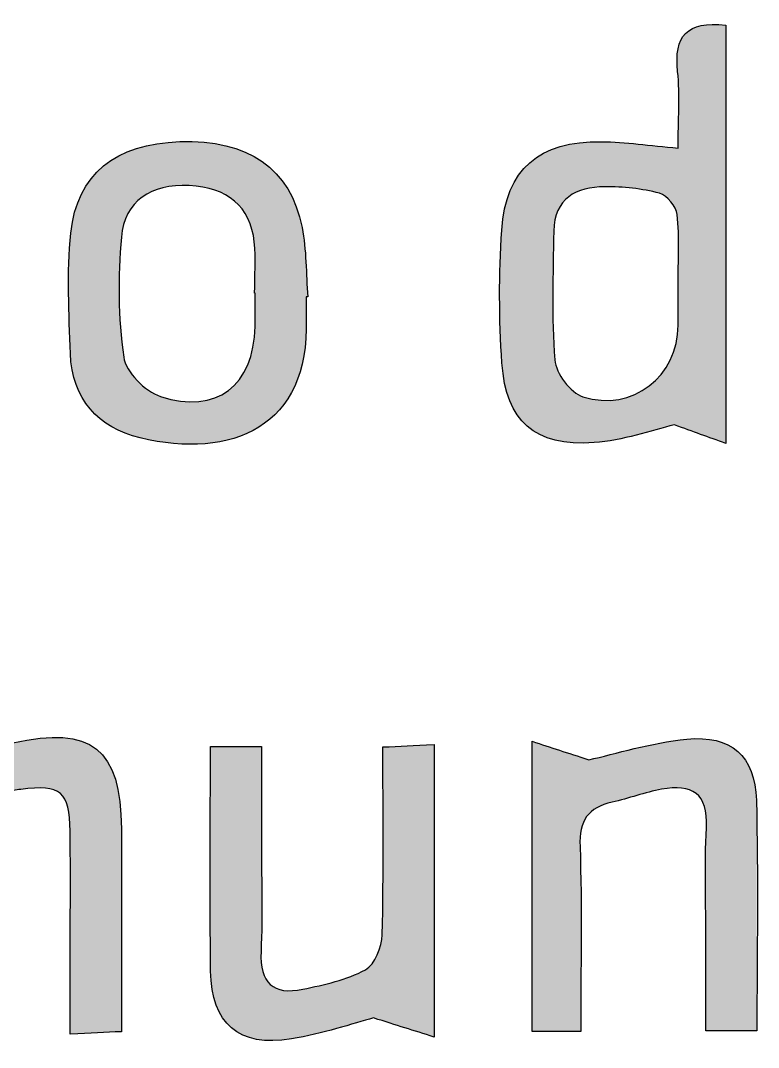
# Model space of a CAD drawing. Header units: millimetres. Extents: x 1841 to 1977, y -2528 to -2309.
# Drawn here: x 1892.82 to 1898.26, y -2502.65 to -2495.07 of the extents above; entities that cross this region are included whole.
import ezdxf

# ---------------------------------------------------------------- set-up
doc = ezdxf.new("R2010")
doc.units = ezdxf.units.MM
doc.layers.add('LASER$cut', color=1, linetype='Continuous', lineweight=0, true_color=0xff0000)
doc.layers.add('LASER$engrave', color=7, linetype='Continuous')

# ---------------------------------------------------------------- blocks, each defined once
blk = doc.blocks.new('Block 01')
at = {"layer": 'LASER$engrave'}
h = blk.add_hatch(color=256, dxfattribs=at)
h.paths.add_polyline_path([(-11.8329, 30.3955), (-11.8999, 30.3788), (-11.9696, 30.3598), (-12.1155, 30.3197), (-12.1911, 30.301), (-12.2295, 30.2925), (-12.2681, 30.2848), (-12.307, 30.2779), (-12.3461, 30.2721), (-12.3853, 30.2675), (-12.405, 30.2657), (-12.4247, 30.2643), (-12.4653, 30.2623), (-12.5045, 30.2615), (-12.5424, 30.262), (-12.5608, 30.2627), (-12.5789, 30.2637), (-12.5967, 30.265), (-12.6142, 30.2667), (-12.6314, 30.2687), (-12.6482, 30.271), (-12.6647, 30.2736), (-12.6809, 30.2765), (-12.6967, 30.2798), (-12.7123, 30.2833), (-12.7275, 30.2872), (-12.7424, 30.2915), (-12.757, 30.296), (-12.7712, 30.3009), (-12.7852, 30.3061), (-12.7989, 30.3116), (-12.8122, 30.3175), (-12.8252, 30.3237), (-12.8379, 30.3302), (-12.8504, 30.337), (-12.8625, 30.3442), (-12.8743, 30.3517), (-12.8858, 30.3596), (-12.897, 30.3678), (-12.9078, 30.3763), (-12.9184, 30.3852), (-12.9287, 30.3944), (-12.9387, 30.4039), (-12.9484, 30.4138), (-12.9578, 30.424), (-12.9669, 30.4346), (-12.9757, 30.4455), (-12.9842, 30.4567), (-12.9925, 30.4683), (-13.0004, 30.4802), (-13.008, 30.4925), (-13.0154, 30.5051), (-13.0225, 30.5181), (-13.0293, 30.5314), (-13.0358, 30.5451), (-13.042, 30.5592), (-13.0479, 30.5735), (-13.0535, 30.5883), (-13.0589, 30.6033), (-13.064, 30.6188), (-13.0688, 30.6346), (-13.0733, 30.6507), (-13.0776, 30.6672), (-13.0816, 30.6841), (-13.0853, 30.7013), (-13.0887, 30.7189), (-13.0919, 30.7369), (-13.0974, 30.7738), (-13.1019, 30.8123), (-13.1053, 30.8522), (-13.1127, 30.9742), (-13.1181, 31.0966), (-13.1223, 31.3417), (-13.1184, 31.5869), (-13.1067, 31.8315), (-13.1033, 31.8729), (-13.1012, 31.893), (-13.0987, 31.9128), (-13.0959, 31.9323), (-13.0928, 31.9515), (-13.0894, 31.9702), (-13.0857, 31.9887), (-13.0816, 32.0068), (-13.0772, 32.0245), (-13.0725, 32.0419), (-13.0675, 32.059), (-13.0621, 32.0757), (-13.0564, 32.0921), (-13.0504, 32.1082), (-13.0441, 32.1239), (-13.0375, 32.1392), (-13.0306, 32.1543), (-13.0233, 32.1689), (-13.0157, 32.1833), (-13.0078, 32.1973), (-12.9996, 32.211), (-12.9911, 32.2243), (-12.9822, 32.2373), (-12.9731, 32.2499), (-12.9636, 32.2623), (-12.9538, 32.2742), (-12.9437, 32.2859), (-12.9333, 32.2972), (-12.9225, 32.3082), (-12.9115, 32.3188), (-12.9001, 32.3291), (-12.8884, 32.3391), (-12.8764, 32.3487), (-12.8641, 32.358), (-12.8514, 32.367), (-12.8385, 32.3756), (-12.8252, 32.3839), (-12.8117, 32.3919), (-12.7978, 32.3995), (-12.7836, 32.4069), (-12.7691, 32.4138), (-12.7542, 32.4205), (-12.7391, 32.4268), (-12.7237, 32.4328), (-12.7079, 32.4384), (-12.6918, 32.4438), (-12.6754, 32.4488), (-12.6588, 32.4534), (-12.6417, 32.4578), (-12.6244, 32.4618), (-12.6068, 32.4655), (-12.5889, 32.4689), (-12.5706, 32.4719), (-12.5521, 32.4746), (-12.5332, 32.477), (-12.514, 32.479), (-12.4946, 32.4808), (-12.4547, 32.4833), (-12.4135, 32.4845), (-12.3712, 32.4844), (-12.3047, 32.4823), (-12.2378, 32.4784), (-12.1012, 32.4667), (-11.8062, 32.4376), (-11.801, 32.7312), (-11.8004, 32.8004), (-11.8013, 32.8685), (-11.8025, 32.9022), (-11.8043, 32.9358), (-11.8067, 32.9691), (-11.8098, 33.0024), (-11.8121, 33.0262), (-11.8136, 33.0492), (-11.8143, 33.0713), (-11.8144, 33.0821), (-11.8143, 33.0926), (-11.814, 33.103), (-11.8136, 33.1131), (-11.8129, 33.123), (-11.812, 33.1328), (-11.811, 33.1423), (-11.8097, 33.1516), (-11.8082, 33.1607), (-11.8066, 33.1695), (-11.8047, 33.1782), (-11.8026, 33.1867), (-11.8003, 33.1949), (-11.7978, 33.2029), (-11.7951, 33.2108), (-11.7922, 33.2184), (-11.7907, 33.2221), (-11.7891, 33.2258), (-11.7874, 33.2294), (-11.7857, 33.233), (-11.7839, 33.2365), (-11.7821, 33.24), (-11.7803, 33.2434), (-11.7783, 33.2467), (-11.7764, 33.25), (-11.7743, 33.2533), (-11.7722, 33.2565), (-11.7701, 33.2596), (-11.7679, 33.2627), (-11.7656, 33.2657), (-11.7633, 33.2687), (-11.7609, 33.2716), (-11.7585, 33.2745), (-11.756, 33.2773), (-11.7535, 33.2801), (-11.7509, 33.2828), (-11.7482, 33.2855), (-11.7455, 33.2881), (-11.7427, 33.2907), (-11.7399, 33.2932), (-11.737, 33.2956), (-11.734, 33.298), (-11.731, 33.3003), (-11.728, 33.3026), (-11.7248, 33.3048), (-11.7216, 33.307), (-11.7184, 33.3091), (-11.7151, 33.3112), (-11.7117, 33.3132), (-11.7083, 33.3152), (-11.7048, 33.3171), (-11.7012, 33.319), (-11.6976, 33.3208), (-11.6939, 33.3225), (-11.6902, 33.3242), (-11.6864, 33.3258), (-11.6825, 33.3274), (-11.6786, 33.3289), (-11.6705, 33.3318), (-11.6623, 33.3345), (-11.6537, 33.337), (-11.6449, 33.3392), (-11.6358, 33.3412), (-11.6265, 33.343), (-11.6169, 33.3446), (-11.6071, 33.346), (-11.597, 33.3471), (-11.5866, 33.3481), (-11.576, 33.3488), (-11.5651, 33.3493), (-11.5539, 33.3495), (-11.5424, 33.3496), (-11.5307, 33.3494), (-11.5064, 33.3484), (-11.481, 33.3465), (-11.4545, 33.3437), (-11.4545, 30.2583)], flags=0)
h.paths.add_polyline_path([(-11.8064, 31.4309), (-11.803, 31.6896), (-11.803, 31.7542), (-11.8043, 31.8186), (-11.8073, 31.8829), (-11.8096, 31.9149), (-11.8125, 31.9469), (-11.8128, 31.9496), (-11.8132, 31.9524), (-11.8138, 31.9552), (-11.8143, 31.9581), (-11.815, 31.961), (-11.8158, 31.9639), (-11.8166, 31.9668), (-11.8175, 31.9697), (-11.8185, 31.9727), (-11.8196, 31.9757), (-11.8208, 31.9787), (-11.822, 31.9817), (-11.8233, 31.9847), (-11.8247, 31.9877), (-11.8276, 31.9938), (-11.8308, 31.9999), (-11.8342, 32.006), (-11.8379, 32.012), (-11.8418, 32.0181), (-11.8458, 32.024), (-11.8501, 32.0299), (-11.8545, 32.0357), (-11.8591, 32.0414), (-11.8639, 32.0469), (-11.8688, 32.0524), (-11.8738, 32.0576), (-11.8789, 32.0627), (-11.884, 32.0676), (-11.8893, 32.0722), (-11.8946, 32.0767), (-11.9, 32.0809), (-11.9027, 32.0829), (-11.9054, 32.0848), (-11.9081, 32.0867), (-11.9108, 32.0885), (-11.9135, 32.0902), (-11.9162, 32.0918), (-11.919, 32.0934), (-11.9217, 32.0949), (-11.9244, 32.0963), (-11.9271, 32.0976), (-11.9298, 32.0988), (-11.9324, 32.1), (-11.9351, 32.101), (-11.9377, 32.102), (-11.9404, 32.1029), (-11.943, 32.1036), (-11.9673, 32.11), (-11.9919, 32.1158), (-12.0166, 32.1212), (-12.0415, 32.1261), (-12.0665, 32.1305), (-12.0917, 32.1344), (-12.1422, 32.141), (-12.1931, 32.1459), (-12.2441, 32.1493), (-12.295, 32.1512), (-12.3457, 32.1518), (-12.3656, 32.1516), (-12.3851, 32.1508), (-12.4043, 32.1495), (-12.423, 32.1477), (-12.4414, 32.1453), (-12.4594, 32.1424), (-12.4682, 32.1407), (-12.477, 32.1388), (-12.4856, 32.1368), (-12.4941, 32.1347), (-12.5025, 32.1324), (-12.5107, 32.13), (-12.5189, 32.1274), (-12.5269, 32.1246), (-12.5348, 32.1217), (-12.5425, 32.1187), (-12.5502, 32.1154), (-12.5577, 32.112), (-12.5651, 32.1085), (-12.5723, 32.1048), (-12.5794, 32.1009), (-12.5863, 32.0968), (-12.5931, 32.0926), (-12.5998, 32.0882), (-12.6063, 32.0836), (-12.6127, 32.0788), (-12.6189, 32.0739), (-12.6249, 32.0688), (-12.6308, 32.0635), (-12.6366, 32.058), (-12.6421, 32.0524), (-12.6476, 32.0465), (-12.6528, 32.0405), (-12.6579, 32.0343), (-12.6628, 32.0279), (-12.6675, 32.0212), (-12.672, 32.0144), (-12.6764, 32.0074), (-12.6806, 32.0003), (-12.6846, 31.9929), (-12.6884, 31.9853), (-12.6921, 31.9775), (-12.6955, 31.9695), (-12.6988, 31.9613), (-12.7018, 31.9528), (-12.7047, 31.9442), (-12.7073, 31.9354), (-12.7098, 31.9263), (-12.712, 31.9171), (-12.7141, 31.9076), (-12.7159, 31.8979), (-12.7176, 31.888), (-12.719, 31.8779), (-12.7202, 31.8675), (-12.7211, 31.8569), (-12.7219, 31.8461), (-12.7224, 31.8351), (-12.7228, 31.8238), (-12.7308, 31.3483), (-12.7283, 31.111), (-12.7234, 30.9927), (-12.7154, 30.8746), (-12.7149, 30.87), (-12.7143, 30.8652), (-12.7136, 30.8605), (-12.7127, 30.8556), (-12.7117, 30.8507), (-12.7106, 30.8458), (-12.7093, 30.8408), (-12.7079, 30.8358), (-12.7064, 30.8307), (-12.7047, 30.8256), (-12.703, 30.8205), (-12.7011, 30.8153), (-12.697, 30.805), (-12.6925, 30.7945), (-12.6876, 30.7841), (-12.6823, 30.7736), (-12.6766, 30.7632), (-12.6705, 30.7528), (-12.6642, 30.7426), (-12.6575, 30.7324), (-12.6506, 30.7224), (-12.6433, 30.7125), (-12.6359, 30.7029), (-12.6282, 30.6935), (-12.6203, 30.6843), (-12.6122, 30.6755), (-12.604, 30.6669), (-12.5956, 30.6588), (-12.5871, 30.651), (-12.5786, 30.6436), (-12.5742, 30.6401), (-12.5699, 30.6366), (-12.5655, 30.6333), (-12.5612, 30.6302), (-12.5568, 30.6271), (-12.5524, 30.6242), (-12.548, 30.6214), (-12.5437, 30.6187), (-12.5393, 30.6162), (-12.5349, 30.6139), (-12.5305, 30.6116), (-12.5262, 30.6096), (-12.5218, 30.6076), (-12.5175, 30.6059), (-12.5132, 30.6043), (-12.5089, 30.6028), (-12.4917, 30.5977), (-12.4746, 30.5931), (-12.4575, 30.589), (-12.4405, 30.5855), (-12.4236, 30.5826), (-12.4067, 30.5801), (-12.39, 30.5782), (-12.3733, 30.5768), (-12.3567, 30.5759), (-12.3403, 30.5755), (-12.3239, 30.5757), (-12.3077, 30.5763), (-12.2916, 30.5774), (-12.2757, 30.5789), (-12.2599, 30.581), (-12.2442, 30.5835), (-12.2287, 30.5865), (-12.2134, 30.5899), (-12.1982, 30.5938), (-12.1832, 30.5981), (-12.1684, 30.6028), (-12.1538, 30.608), (-12.1394, 30.6136), (-12.1252, 30.6196), (-12.1112, 30.6261), (-12.0974, 30.6329), (-12.0839, 30.6402), (-12.0705, 30.6478), (-12.0575, 30.6558), (-12.0446, 30.6642), (-12.0321, 30.673), (-12.0198, 30.6821), (-12.0077, 30.6916), (-11.996, 30.7015), (-11.9845, 30.7117), (-11.9733, 30.7222), (-11.9624, 30.7331), (-11.9518, 30.7444), (-11.9415, 30.7559), (-11.9316, 30.7678), (-11.9219, 30.7799), (-11.9126, 30.7924), (-11.9037, 30.8052), (-11.895, 30.8183), (-11.8868, 30.8316), (-11.8788, 30.8453), (-11.8713, 30.8592), (-11.8641, 30.8734), (-11.8573, 30.8878), (-11.8509, 30.9025), (-11.8449, 30.9175), (-11.8393, 30.9327), (-11.8341, 30.9481), (-11.8293, 30.9638), (-11.8249, 30.9797), (-11.821, 30.9958), (-11.8175, 31.0121), (-11.8144, 31.0286), (-11.8118, 31.0454), (-11.8097, 31.0623), (-11.808, 31.0794), (-11.8068, 31.0967), (-11.806, 31.1142), (-11.8058, 31.1318)], flags=0)
h = blk.add_hatch(color=256, dxfattribs=at)
h.paths.add_polyline_path([(-14.5489, 31.3392), (-14.5495, 31.2577), (-14.5495, 31.217), (-14.5487, 31.1763), (-14.5479, 31.1395), (-14.5479, 31.1034), (-14.5488, 31.0682), (-14.5506, 31.0337), (-14.5531, 31.0001), (-14.5565, 30.9672), (-14.5608, 30.9351), (-14.5658, 30.9038), (-14.5716, 30.8733), (-14.5782, 30.8436), (-14.5856, 30.8146), (-14.5937, 30.7864), (-14.6025, 30.759), (-14.6121, 30.7323), (-14.6225, 30.7064), (-14.6335, 30.6813), (-14.6393, 30.669), (-14.6452, 30.6569), (-14.6514, 30.6449), (-14.6577, 30.6332), (-14.6641, 30.6217), (-14.6708, 30.6103), (-14.6776, 30.5991), (-14.6845, 30.5882), (-14.6917, 30.5774), (-14.699, 30.5667), (-14.7064, 30.5563), (-14.714, 30.5461), (-14.7218, 30.536), (-14.7297, 30.5261), (-14.7378, 30.5164), (-14.746, 30.5069), (-14.7544, 30.4976), (-14.7629, 30.4884), (-14.7716, 30.4794), (-14.7805, 30.4706), (-14.7894, 30.462), (-14.7986, 30.4536), (-14.8078, 30.4453), (-14.8172, 30.4373), (-14.8268, 30.4294), (-14.8365, 30.4217), (-14.8463, 30.4141), (-14.8563, 30.4067), (-14.8664, 30.3996), (-14.8766, 30.3926), (-14.8869, 30.3857), (-14.8974, 30.3791), (-14.9188, 30.3663), (-14.9407, 30.3542), (-14.963, 30.3428), (-14.9859, 30.3321), (-15.0092, 30.322), (-15.033, 30.3127), (-15.0572, 30.304), (-15.0819, 30.2961), (-15.1069, 30.2888), (-15.1324, 30.2821), (-15.1583, 30.2762), (-15.1846, 30.2708), (-15.2113, 30.2662), (-15.2383, 30.2622), (-15.2657, 30.2589), (-15.2934, 30.2562), (-15.3215, 30.2542), (-15.3499, 30.2528), (-15.3786, 30.252), (-15.4076, 30.2519), (-15.4368, 30.2525), (-15.4664, 30.2536), (-15.4962, 30.2554), (-15.5262, 30.2578), (-15.5566, 30.2609), (-15.5871, 30.2645), (-15.6178, 30.2688), (-15.6488, 30.2737), (-15.6799, 30.2791), (-15.7113, 30.2852), (-15.7744, 30.2992), (-15.8028, 30.3065), (-15.8304, 30.3146), (-15.8574, 30.3235), (-15.8707, 30.3283), (-15.8838, 30.3333), (-15.8967, 30.3384), (-15.9094, 30.3438), (-15.9219, 30.3494), (-15.9343, 30.3552), (-15.9465, 30.3612), (-15.9585, 30.3674), (-15.9704, 30.3738), (-15.982, 30.3803), (-15.9934, 30.3871), (-16.0047, 30.3941), (-16.0158, 30.4013), (-16.0267, 30.4087), (-16.0374, 30.4163), (-16.0478, 30.424), (-16.0581, 30.432), (-16.0682, 30.4402), (-16.0781, 30.4485), (-16.0878, 30.4571), (-16.0973, 30.4658), (-16.1066, 30.4748), (-16.1156, 30.4839), (-16.1245, 30.4932), (-16.1331, 30.5027), (-16.1416, 30.5125), (-16.1498, 30.5224), (-16.1578, 30.5324), (-16.1655, 30.5427), (-16.1731, 30.5532), (-16.1804, 30.5638), (-16.1876, 30.5747), (-16.1944, 30.5857), (-16.2011, 30.5969), (-16.2075, 30.6083), (-16.2137, 30.6199), (-16.2197, 30.6317), (-16.2254, 30.6437), (-16.2309, 30.6558), (-16.2361, 30.6681), (-16.2412, 30.6806), (-16.2459, 30.6933), (-16.2504, 30.7062), (-16.2547, 30.7192), (-16.2588, 30.7325), (-16.2625, 30.7459), (-16.2661, 30.7595), (-16.2694, 30.7733), (-16.2724, 30.7872), (-16.2752, 30.8013), (-16.2777, 30.8156), (-16.2799, 30.8301), (-16.2819, 30.8448), (-16.2836, 30.8596), (-16.2851, 30.8746), (-16.2863, 30.8898), (-16.2872, 30.9052), (-16.2879, 30.9207), (-16.3013, 31.3667), (-16.3016, 31.4782), (-16.2992, 31.5893), (-16.2937, 31.7002), (-16.2896, 31.7554), (-16.2844, 31.8105), (-16.2821, 31.8308), (-16.2795, 31.8508), (-16.2765, 31.8705), (-16.2732, 31.8899), (-16.2695, 31.909), (-16.2655, 31.9277), (-16.2611, 31.9461), (-16.2564, 31.9642), (-16.2513, 31.982), (-16.2459, 31.9995), (-16.2402, 32.0167), (-16.2341, 32.0335), (-16.2277, 32.0501), (-16.221, 32.0663), (-16.2139, 32.0822), (-16.2065, 32.0978), (-16.1988, 32.1131), (-16.1907, 32.1281), (-16.1823, 32.1427), (-16.1736, 32.1571), (-16.1645, 32.1711), (-16.1552, 32.1849), (-16.1454, 32.1983), (-16.1354, 32.2114), (-16.1251, 32.2242), (-16.1144, 32.2367), (-16.1034, 32.2489), (-16.0921, 32.2608), (-16.0804, 32.2723), (-16.0685, 32.2836), (-16.0562, 32.2945), (-16.0436, 32.3052), (-16.0307, 32.3155), (-16.0175, 32.3255), (-16.0039, 32.3353), (-15.9901, 32.3447), (-15.9759, 32.3538), (-15.9615, 32.3626), (-15.9467, 32.3711), (-15.9316, 32.3793), (-15.9162, 32.3872), (-15.9006, 32.3947), (-15.8846, 32.402), (-15.8683, 32.409), (-15.8517, 32.4157), (-15.8348, 32.422), (-15.8176, 32.4281), (-15.8001, 32.4338), (-15.7823, 32.4393), (-15.7642, 32.4444), (-15.7458, 32.4493), (-15.7271, 32.4538), (-15.7081, 32.4581), (-15.6889, 32.462), (-15.6494, 32.469), (-15.6089, 32.4748), (-15.5672, 32.4794), (-15.5243, 32.4828), (-15.4803, 32.4849), (-15.4341, 32.4859), (-15.3889, 32.4855), (-15.3448, 32.4838), (-15.3018, 32.4807), (-15.2807, 32.4786), (-15.2599, 32.4762), (-15.2393, 32.4734), (-15.2191, 32.4703), (-15.1991, 32.4669), (-15.1794, 32.4631), (-15.16, 32.459), (-15.1408, 32.4546), (-15.122, 32.4498), (-15.1034, 32.4447), (-15.0852, 32.4392), (-15.0672, 32.4334), (-15.0495, 32.4273), (-15.032, 32.4208), (-15.0149, 32.414), (-14.9981, 32.4069), (-14.9816, 32.3994), (-14.9653, 32.3916), (-14.9494, 32.3835), (-14.9338, 32.375), (-14.9184, 32.3662), (-14.9034, 32.3571), (-14.8886, 32.3476), (-14.8742, 32.3378), (-14.8601, 32.3277), (-14.8462, 32.3172), (-14.8327, 32.3064), (-14.8195, 32.2953), (-14.8066, 32.2838), (-14.794, 32.272), (-14.7817, 32.2599), (-14.7697, 32.2475), (-14.7581, 32.2347), (-14.7467, 32.2216), (-14.7357, 32.2082), (-14.725, 32.1944), (-14.7146, 32.1804), (-14.7045, 32.166), (-14.6948, 32.1512), (-14.6853, 32.1362), (-14.6762, 32.1208), (-14.6674, 32.1051), (-14.659, 32.0891), (-14.6508, 32.0727), (-14.643, 32.056), (-14.6356, 32.039), (-14.6284, 32.0217), (-14.6216, 32.0041), (-14.6151, 31.9861), (-14.609, 31.9678), (-14.6032, 31.9492), (-14.5977, 31.9303), (-14.5926, 31.911), (-14.5878, 31.8914), (-14.5833, 31.8716), (-14.5792, 31.8514), (-14.5735, 31.82), (-14.5686, 31.7885), (-14.5644, 31.7568), (-14.5608, 31.725), (-14.5551, 31.6612), (-14.5508, 31.5971), (-14.537, 31.34)], flags=0)
h.paths.add_polyline_path([(-14.9257, 31.3659), (-14.9293, 31.3659), (-14.9255, 31.5558), (-14.925, 31.6033), (-14.9256, 31.6506), (-14.9265, 31.6742), (-14.9277, 31.6978), (-14.9295, 31.7213), (-14.9317, 31.7447), (-14.9331, 31.757), (-14.9348, 31.769), (-14.9366, 31.7809), (-14.9387, 31.7926), (-14.9409, 31.8041), (-14.9434, 31.8154), (-14.946, 31.8265), (-14.9489, 31.8375), (-14.952, 31.8483), (-14.9552, 31.8589), (-14.9587, 31.8693), (-14.9623, 31.8796), (-14.9662, 31.8896), (-14.9703, 31.8995), (-14.9745, 31.9092), (-14.979, 31.9187), (-14.9836, 31.9281), (-14.9885, 31.9372), (-14.9935, 31.9462), (-14.9987, 31.955), (-15.0042, 31.9636), (-15.0098, 31.972), (-15.0156, 31.9803), (-15.0216, 31.9883), (-15.0278, 31.9962), (-15.0342, 32.0039), (-15.0408, 32.0114), (-15.0475, 32.0188), (-15.0545, 32.0259), (-15.0617, 32.0329), (-15.069, 32.0397), (-15.0765, 32.0463), (-15.0842, 32.0527), (-15.0921, 32.059), (-15.1002, 32.065), (-15.1085, 32.0709), (-15.1169, 32.0766), (-15.1256, 32.0821), (-15.1344, 32.0874), (-15.1434, 32.0925), (-15.1526, 32.0975), (-15.1619, 32.1023), (-15.1715, 32.1068), (-15.1812, 32.1112), (-15.1911, 32.1155), (-15.2012, 32.1195), (-15.2115, 32.1233), (-15.2219, 32.127), (-15.2326, 32.1305), (-15.2434, 32.1338), (-15.2543, 32.1369), (-15.2655, 32.1398), (-15.2768, 32.1425), (-15.2883, 32.1451), (-15.3, 32.1475), (-15.3118, 32.1496), (-15.3361, 32.1534), (-15.361, 32.1565), (-15.3865, 32.1588), (-15.4128, 32.1604), (-15.4388, 32.1612), (-15.4642, 32.1611), (-15.4892, 32.1603), (-15.5136, 32.1587), (-15.5256, 32.1575), (-15.5374, 32.1562), (-15.5491, 32.1547), (-15.5607, 32.1529), (-15.5721, 32.151), (-15.5834, 32.1488), (-15.5945, 32.1465), (-15.6055, 32.144), (-15.6163, 32.1412), (-15.6269, 32.1382), (-15.6374, 32.1351), (-15.6477, 32.1317), (-15.6579, 32.1281), (-15.6679, 32.1244), (-15.6777, 32.1204), (-15.6874, 32.1162), (-15.6969, 32.1118), (-15.7062, 32.1072), (-15.7154, 32.1025), (-15.7243, 32.0975), (-15.7331, 32.0923), (-15.7417, 32.0868), (-15.7501, 32.0812), (-15.7584, 32.0754), (-15.7664, 32.0694), (-15.7743, 32.0632), (-15.782, 32.0567), (-15.7894, 32.0501), (-15.7967, 32.0433), (-15.8038, 32.0362), (-15.8107, 32.029), (-15.8174, 32.0215), (-15.8238, 32.0139), (-15.8301, 32.006), (-15.8362, 31.9979), (-15.842, 31.9896), (-15.8477, 31.9812), (-15.8531, 31.9725), (-15.8583, 31.9636), (-15.8633, 31.9545), (-15.8681, 31.9452), (-15.8726, 31.9357), (-15.877, 31.926), (-15.8811, 31.916), (-15.8849, 31.9059), (-15.8886, 31.8956), (-15.892, 31.885), (-15.8952, 31.8743), (-15.8981, 31.8633), (-15.9008, 31.8522), (-15.9033, 31.8408), (-15.9055, 31.8292), (-15.9075, 31.8174), (-15.9093, 31.8054), (-15.9107, 31.7933), (-15.912, 31.7808), (-15.9204, 31.6705), (-15.9261, 31.5596), (-15.9288, 31.4484), (-15.9285, 31.3371), (-15.9251, 31.2259), (-15.9184, 31.115), (-15.9083, 31.0047), (-15.8947, 30.8953), (-15.8939, 30.8901), (-15.8929, 30.8848), (-15.8917, 30.8796), (-15.8903, 30.8742), (-15.8888, 30.8689), (-15.8871, 30.8635), (-15.8852, 30.8581), (-15.8832, 30.8527), (-15.881, 30.8472), (-15.8787, 30.8418), (-15.8762, 30.8363), (-15.8736, 30.8308), (-15.8709, 30.8253), (-15.868, 30.8198), (-15.8649, 30.8143), (-15.8617, 30.8087), (-15.855, 30.7977), (-15.8478, 30.7867), (-15.8402, 30.7758), (-15.8321, 30.765), (-15.8236, 30.7543), (-15.8147, 30.7437), (-15.8055, 30.7333), (-15.796, 30.7231), (-15.7862, 30.713), (-15.7761, 30.7033), (-15.7658, 30.6937), (-15.7553, 30.6845), (-15.7447, 30.6756), (-15.7338, 30.667), (-15.7229, 30.6588), (-15.7119, 30.651), (-15.7008, 30.6435), (-15.6896, 30.6366), (-15.6785, 30.63), (-15.6674, 30.624), (-15.6618, 30.6212), (-15.6563, 30.6185), (-15.6508, 30.6159), (-15.6453, 30.6135), (-15.6399, 30.6112), (-15.6344, 30.6091), (-15.629, 30.6071), (-15.6237, 30.6053), (-15.6044, 30.5991), (-15.5853, 30.5935), (-15.5664, 30.5883), (-15.5478, 30.5837), (-15.5293, 30.5796), (-15.5111, 30.576), (-15.4931, 30.5729), (-15.4753, 30.5703), (-15.4577, 30.5682), (-15.4404, 30.5665), (-15.4233, 30.5654), (-15.4064, 30.5648), (-15.3898, 30.5646), (-15.3734, 30.5649), (-15.3572, 30.5657), (-15.3413, 30.567), (-15.3256, 30.5687), (-15.3102, 30.5709), (-15.2951, 30.5736), (-15.2802, 30.5767), (-15.2656, 30.5803), (-15.2512, 30.5843), (-15.2371, 30.5888), (-15.2233, 30.5937), (-15.2164, 30.5963), (-15.2097, 30.5991), (-15.203, 30.6019), (-15.1964, 30.6049), (-15.1899, 30.608), (-15.1834, 30.6112), (-15.177, 30.6144), (-15.1707, 30.6178), (-15.1644, 30.6214), (-15.1583, 30.625), (-15.1522, 30.6287), (-15.1461, 30.6325), (-15.1402, 30.6365), (-15.1343, 30.6405), (-15.1284, 30.6447), (-15.1227, 30.6489), (-15.117, 30.6533), (-15.1114, 30.6577), (-15.1059, 30.6623), (-15.1005, 30.667), (-15.0951, 30.6717), (-15.0898, 30.6766), (-15.0846, 30.6816), (-15.0795, 30.6867), (-15.0694, 30.6971), (-15.0597, 30.708), (-15.0502, 30.7193), (-15.0411, 30.731), (-15.0324, 30.743), (-15.0239, 30.7555), (-15.0158, 30.7683), (-15.008, 30.7815), (-15.0005, 30.7952), (-14.9934, 30.8091), (-14.9866, 30.8235), (-14.9801, 30.8383), (-14.974, 30.8534), (-14.9683, 30.8688), (-14.9629, 30.8847), (-14.9578, 30.9009), (-14.9531, 30.9174), (-14.9488, 30.9343), (-14.9448, 30.9516), (-14.9412, 30.9692), (-14.938, 30.9871), (-14.9351, 31.0054), (-14.9326, 31.0241), (-14.9305, 31.043), (-14.9288, 31.0623), (-14.9274, 31.0819), (-14.9265, 31.1019), (-14.9259, 31.1222)], flags=0)
for points in [[(-18.5152, 25.9183), (-18.8928, 25.9183), (-18.8928, 26.9804), (-18.8928, 28.0717), (-18.4383, 27.9153), (-18.2202, 27.9852), (-18.1544, 28.005), (-18.0857, 28.0238), (-18.0504, 28.0326), (-18.0147, 28.0408), (-17.9787, 28.0483), (-17.9424, 28.055), (-17.8242, 28.074), (-17.7932, 28.078), (-17.7621, 28.0813), (-17.7311, 28.0839), (-17.7005, 28.0854), (-17.6854, 28.0858), (-17.6704, 28.0858), (-17.6557, 28.0855), (-17.6412, 28.0848), (-17.627, 28.0838), (-17.6131, 28.0823), (-17.5995, 28.0805), (-17.5929, 28.0794), (-17.5863, 28.0781), (-17.5799, 28.0768), (-17.5735, 28.0753), (-17.5672, 28.0738), (-17.5611, 28.0721), (-17.555, 28.0702), (-17.5491, 28.0683), (-17.5433, 28.0662), (-17.5376, 28.064), (-17.532, 28.0616), (-17.5266, 28.0591), (-17.5213, 28.0564), (-17.5161, 28.0536), (-17.5111, 28.0507), (-17.5087, 28.0492), (-17.5062, 28.0476), (-17.5039, 28.046), (-17.5015, 28.0443), (-17.4992, 28.0426), (-17.4969, 28.0409), (-17.4865, 28.033), (-17.4762, 28.0254), (-17.4659, 28.0181), (-17.4556, 28.0112), (-17.4453, 28.0046), (-17.4352, 27.9983), (-17.425, 27.9923), (-17.4149, 27.9867), (-17.4048, 27.9813), (-17.3948, 27.9763), (-17.3848, 27.9716), (-17.3748, 27.9671), (-17.3649, 27.9629), (-17.355, 27.959), (-17.3451, 27.9554), (-17.3352, 27.9521), (-17.3254, 27.949), (-17.3156, 27.9462), (-17.3058, 27.9437), (-17.2961, 27.9414), (-17.2864, 27.9393), (-17.2767, 27.9375), (-17.267, 27.9359), (-17.2573, 27.9346), (-17.2476, 27.9335), (-17.238, 27.9326), (-17.2284, 27.9319), (-17.2188, 27.9315), (-17.2092, 27.9312), (-17.1996, 27.9312), (-17.19, 27.9313), (-17.1805, 27.9316), (-17.1709, 27.9322), (-17.1614, 27.9329), (-17.1518, 27.9337), (-17.1423, 27.9348), (-17.1232, 27.9374), (-17.1041, 27.9406), (-17.0851, 27.9444), (-17.066, 27.9488), (-17.0468, 27.9537), (-17.0276, 27.959), (-17.0084, 27.9648), (-16.9891, 27.9709), (-16.9504, 27.9842), (-16.8717, 28.0137), (-16.867, 28.0155), (-16.8622, 28.0172), (-16.8527, 28.0203), (-16.843, 28.0231), (-16.8332, 28.0257), (-16.8234, 28.028), (-16.8134, 28.0302), (-16.7933, 28.034), (-16.7529, 28.041), (-16.7328, 28.0446), (-16.7128, 28.0487), (-16.6594, 28.0601), (-16.6081, 28.0697), (-16.5589, 28.0774), (-16.5117, 28.0833), (-16.4889, 28.0856), (-16.4665, 28.0874), (-16.4447, 28.0887), (-16.4234, 28.0895), (-16.4025, 28.0899), (-16.3822, 28.0898), (-16.3623, 28.0892), (-16.3429, 28.0882), (-16.324, 28.0866), (-16.3055, 28.0846), (-16.2876, 28.082), (-16.2701, 28.079), (-16.253, 28.0754), (-16.2447, 28.0735), (-16.2364, 28.0714), (-16.2283, 28.0692), (-16.2203, 28.0669), (-16.2124, 28.0644), (-16.2047, 28.0618), (-16.197, 28.0591), (-16.1894, 28.0563), (-16.182, 28.0533), (-16.1747, 28.0502), (-16.1675, 28.047), (-16.1603, 28.0437), (-16.1534, 28.0402), (-16.1465, 28.0366), (-16.1397, 28.0328), (-16.133, 28.029), (-16.1265, 28.025), (-16.12, 28.0208), (-16.1137, 28.0166), (-16.1074, 28.0122), (-16.1013, 28.0076), (-16.0953, 28.003), (-16.0894, 27.9982), (-16.0835, 27.9933), (-16.0778, 27.9882), (-16.0722, 27.983), (-16.0667, 27.9777), (-16.0614, 27.9722), (-16.0561, 27.9666), (-16.0509, 27.9609), (-16.0458, 27.955), (-16.0408, 27.949), (-16.0359, 27.9429), (-16.0311, 27.9366), (-16.0265, 27.9302), (-16.0219, 27.9237), (-16.0174, 27.917), (-16.013, 27.9102), (-16.0088, 27.9032), (-16.0046, 27.8961), (-16.0005, 27.8889), (-15.9965, 27.8815), (-15.9926, 27.874), (-15.9888, 27.8663), (-15.9816, 27.8506), (-15.9747, 27.8343), (-15.9681, 27.8174), (-15.962, 27.8), (-15.9562, 27.782), (-15.9508, 27.7634), (-15.9458, 27.7443), (-15.9411, 27.7246), (-15.9368, 27.7042), (-15.9329, 27.6833), (-15.9293, 27.6619), (-15.926, 27.6398), (-15.9231, 27.6171), (-15.9183, 27.57), (-15.9149, 27.5204), (-15.9128, 27.4685), (-15.912, 27.4141), (-15.9117, 25.9189), (-16.2887, 25.9012), (-16.2887, 26.5271), (-16.2896, 27.3974), (-16.291, 27.4498), (-16.2923, 27.4739), (-16.294, 27.4967), (-16.2962, 27.5182), (-16.299, 27.5384), (-16.3005, 27.548), (-16.3023, 27.5573), (-16.3041, 27.5664), (-16.3061, 27.5751), (-16.3083, 27.5835), (-16.3106, 27.5916), (-16.313, 27.5994), (-16.3157, 27.607), (-16.3185, 27.6142), (-16.3199, 27.6177), (-16.3215, 27.6212), (-16.323, 27.6245), (-16.3246, 27.6279), (-16.3262, 27.6311), (-16.3279, 27.6343), (-16.3297, 27.6374), (-16.3314, 27.6404), (-16.3333, 27.6434), (-16.3351, 27.6463), (-16.3371, 27.6491), (-16.339, 27.6519), (-16.341, 27.6546), (-16.3431, 27.6573), (-16.3452, 27.6598), (-16.3474, 27.6624), (-16.3496, 27.6648), (-16.3519, 27.6672), (-16.3542, 27.6695), (-16.3566, 27.6718), (-16.359, 27.674), (-16.3615, 27.6761), (-16.364, 27.6782), (-16.3666, 27.6802), (-16.3692, 27.6822), (-16.3719, 27.6841), (-16.3747, 27.686), (-16.3775, 27.6877), (-16.3804, 27.6895), (-16.3833, 27.6911), (-16.3863, 27.6927), (-16.3893, 27.6943), (-16.3924, 27.6958), (-16.3956, 27.6972), (-16.3988, 27.6986), (-16.4021, 27.7), (-16.4054, 27.7012), (-16.4088, 27.7025), (-16.4123, 27.7036), (-16.4158, 27.7048), (-16.4194, 27.7058), (-16.423, 27.7068), (-16.4305, 27.7087), (-16.4383, 27.7104), (-16.4463, 27.7118), (-16.4545, 27.7131), (-16.4631, 27.7142), (-16.4719, 27.715), (-16.481, 27.7157), (-16.4904, 27.7162), (-16.5001, 27.7166), (-16.51, 27.7167), (-16.5308, 27.7165), (-16.5528, 27.7157), (-16.5761, 27.7142), (-16.6006, 27.712), (-16.6536, 27.7061), (-16.6805, 27.7025), (-16.7074, 27.6983), (-16.7342, 27.6934), (-16.7474, 27.6907), (-16.7607, 27.6876), (-16.9078, 27.6505), (-16.9676, 27.6334), (-16.9943, 27.6249), (-17.0189, 27.6162), (-17.0306, 27.6118), (-17.0417, 27.6074), (-17.0524, 27.6028), (-17.0626, 27.5982), (-17.0724, 27.5935), (-17.0817, 27.5886), (-17.0906, 27.5836), (-17.0991, 27.5785), (-17.1032, 27.5759), (-17.1072, 27.5732), (-17.1111, 27.5705), (-17.115, 27.5678), (-17.1187, 27.565), (-17.1223, 27.5621), (-17.1258, 27.5592), (-17.1292, 27.5563), (-17.1326, 27.5533), (-17.1358, 27.5503), (-17.139, 27.5472), (-17.142, 27.544), (-17.145, 27.5408), (-17.1479, 27.5375), (-17.1507, 27.5342), (-17.1535, 27.5308), (-17.1561, 27.5274), (-17.1587, 27.5238), (-17.1612, 27.5203), (-17.1636, 27.5166), (-17.1659, 27.5129), (-17.1682, 27.5091), (-17.1704, 27.5052), (-17.1725, 27.5013), (-17.1745, 27.4972), (-17.1765, 27.4931), (-17.1784, 27.4889), (-17.1802, 27.4847), (-17.182, 27.4803), (-17.1837, 27.4759), (-17.1853, 27.4714), (-17.1869, 27.4668), (-17.1899, 27.4573), (-17.1926, 27.4475), (-17.1951, 27.4372), (-17.1974, 27.4266), (-17.1995, 27.4156), (-17.2014, 27.4041), (-17.2031, 27.3923), (-17.2046, 27.3799), (-17.2071, 27.3539), (-17.2091, 27.3259), (-17.2115, 27.2639), (-17.2127, 27.1121), (-17.2127, 25.9254), (-17.591, 25.9254), (-17.5915, 27.3965), (-17.5923, 27.4499), (-17.5934, 27.4745), (-17.5948, 27.4978), (-17.5967, 27.5196), (-17.5991, 27.5402), (-17.6004, 27.55), (-17.602, 27.5595), (-17.6036, 27.5686), (-17.6054, 27.5775), (-17.6074, 27.586), (-17.6095, 27.5943), (-17.6117, 27.6022), (-17.6142, 27.6098), (-17.6167, 27.6172), (-17.6181, 27.6207), (-17.6195, 27.6242), (-17.621, 27.6276), (-17.6224, 27.631), (-17.624, 27.6343), (-17.6256, 27.6375), (-17.6272, 27.6406), (-17.6288, 27.6437), (-17.6306, 27.6467), (-17.6323, 27.6496), (-17.6341, 27.6524), (-17.636, 27.6552), (-17.6379, 27.658), (-17.6399, 27.6606), (-17.6419, 27.6632), (-17.6439, 27.6657), (-17.6461, 27.6682), (-17.6482, 27.6706), (-17.6504, 27.6729), (-17.6527, 27.6751), (-17.655, 27.6773), (-17.6574, 27.6795), (-17.6598, 27.6815), (-17.6623, 27.6836), (-17.6649, 27.6855), (-17.6675, 27.6874), (-17.6701, 27.6892), (-17.6728, 27.691), (-17.6756, 27.6927), (-17.6784, 27.6943), (-17.6813, 27.6959), (-17.6842, 27.6974), (-17.6873, 27.6989), (-17.6903, 27.7003), (-17.6934, 27.7016), (-17.6966, 27.7029), (-17.6999, 27.7041), (-17.7032, 27.7053), (-17.7066, 27.7064), (-17.71, 27.7075), (-17.7135, 27.7085), (-17.7171, 27.7094), (-17.7207, 27.7103), (-17.7244, 27.7112), (-17.732, 27.7127), (-17.7399, 27.714), (-17.748, 27.7151), (-17.7564, 27.716), (-17.7651, 27.7168), (-17.7741, 27.7173), (-17.7834, 27.7176), (-17.7929, 27.7177), (-17.8028, 27.7176), (-17.8235, 27.717), (-17.8454, 27.7156), (-17.8685, 27.7135), (-17.8931, 27.7108), (-17.9462, 27.7036), (-17.9693, 27.6997), (-17.9924, 27.6951), (-18.0153, 27.6899), (-18.0382, 27.6841), (-18.0837, 27.6711), (-18.129, 27.657), (-18.2197, 27.628), (-18.2652, 27.6145), (-18.2881, 27.6083), (-18.3111, 27.6027), (-18.3256, 27.599), (-18.3396, 27.5951), (-18.3529, 27.5909), (-18.3594, 27.5886), (-18.3657, 27.5863), (-18.3718, 27.5839), (-18.3778, 27.5814), (-18.3837, 27.5788), (-18.3894, 27.5762), (-18.395, 27.5735), (-18.4005, 27.5706), (-18.4058, 27.5677), (-18.411, 27.5648), (-18.416, 27.5617), (-18.4209, 27.5585), (-18.4257, 27.5553), (-18.4303, 27.552), (-18.4348, 27.5486), (-18.4392, 27.5451), (-18.4435, 27.5415), (-18.4476, 27.5378), (-18.4516, 27.534), (-18.4554, 27.5302), (-18.4592, 27.5262), (-18.4628, 27.5222), (-18.4663, 27.5181), (-18.4696, 27.5138), (-18.4729, 27.5095), (-18.476, 27.5051), (-18.479, 27.5006), (-18.4819, 27.496), (-18.4847, 27.4913), (-18.4873, 27.4865), (-18.4899, 27.4817), (-18.4923, 27.4767), (-18.4946, 27.4716), (-18.4968, 27.4664), (-18.4989, 27.4612), (-18.5009, 27.4558), (-18.5028, 27.4503), (-18.5045, 27.4448), (-18.5062, 27.4391), (-18.5078, 27.4333), (-18.5092, 27.4275), (-18.5106, 27.4215), (-18.5118, 27.4154), (-18.513, 27.4093), (-18.514, 27.403), (-18.515, 27.3966), (-18.5166, 27.3835), (-18.5178, 27.37), (-18.5187, 27.3561), (-18.5192, 27.3417), (-18.5193, 27.3269), (-18.5191, 27.3117)], [(-15.2553, 28.0237), (-14.8791, 28.0237), (-14.8791, 27.3516), (-14.8759, 26.9305), (-14.8764, 26.72), (-14.8821, 26.5097), (-14.8827, 26.4883), (-14.8827, 26.4678), (-14.8821, 26.448), (-14.8815, 26.4385), (-14.8808, 26.4292), (-14.8799, 26.42), (-14.8788, 26.4111), (-14.8776, 26.4024), (-14.8762, 26.3939), (-14.8746, 26.3856), (-14.8729, 26.3775), (-14.871, 26.3696), (-14.8689, 26.3619), (-14.8667, 26.3544), (-14.8643, 26.3471), (-14.8617, 26.3401), (-14.859, 26.3332), (-14.8561, 26.3265), (-14.8531, 26.3201), (-14.8499, 26.3138), (-14.8482, 26.3108), (-14.8465, 26.3078), (-14.8447, 26.3048), (-14.8429, 26.302), (-14.8411, 26.2991), (-14.8392, 26.2963), (-14.8373, 26.2936), (-14.8353, 26.2909), (-14.8333, 26.2882), (-14.8313, 26.2857), (-14.8292, 26.2831), (-14.827, 26.2806), (-14.8249, 26.2782), (-14.8227, 26.2758), (-14.8204, 26.2735), (-14.8181, 26.2712), (-14.8158, 26.269), (-14.8134, 26.2668), (-14.811, 26.2647), (-14.8085, 26.2626), (-14.806, 26.2606), (-14.8034, 26.2586), (-14.8009, 26.2567), (-14.7982, 26.2548), (-14.7956, 26.253), (-14.7928, 26.2512), (-14.7901, 26.2495), (-14.7873, 26.2478), (-14.7844, 26.2462), (-14.7816, 26.2446), (-14.7786, 26.2431), (-14.7757, 26.2416), (-14.7727, 26.2402), (-14.7696, 26.2388), (-14.7665, 26.2375), (-14.7634, 26.2363), (-14.7602, 26.235), (-14.757, 26.2339), (-14.7537, 26.2328), (-14.7504, 26.2317), (-14.7437, 26.2297), (-14.7368, 26.2279), (-14.7297, 26.2264), (-14.7225, 26.225), (-14.7151, 26.2238), (-14.7075, 26.2228), (-14.6998, 26.2221), (-14.6919, 26.2215), (-14.6838, 26.2211), (-14.6756, 26.221), (-14.6672, 26.221), (-14.6586, 26.2212), (-14.6498, 26.2216), (-14.6409, 26.2223), (-14.6318, 26.2231), (-14.6225, 26.2241), (-14.6131, 26.2254), (-14.5937, 26.2284), (-14.5737, 26.2322), (-14.4541, 26.2579), (-14.3944, 26.2721), (-14.3352, 26.2879), (-14.3059, 26.2965), (-14.2768, 26.3057), (-14.2481, 26.3155), (-14.2198, 26.3259), (-14.1919, 26.3371), (-14.1644, 26.3491), (-14.1375, 26.3619), (-14.1242, 26.3686), (-14.1111, 26.3756), (-14.1095, 26.3765), (-14.1079, 26.3774), (-14.1047, 26.3794), (-14.1015, 26.3815), (-14.0984, 26.3837), (-14.0952, 26.3861), (-14.0922, 26.3886), (-14.0891, 26.3911), (-14.0861, 26.3938), (-14.0831, 26.3967), (-14.0801, 26.3996), (-14.0772, 26.4026), (-14.0743, 26.4058), (-14.0714, 26.409), (-14.0686, 26.4123), (-14.0658, 26.4157), (-14.0631, 26.4193), (-14.0604, 26.4229), (-14.0577, 26.4266), (-14.0525, 26.4342), (-14.0474, 26.4421), (-14.0425, 26.4503), (-14.0378, 26.4587), (-14.0333, 26.4674), (-14.0289, 26.4763), (-14.0248, 26.4853), (-14.0208, 26.4946), (-14.017, 26.5039), (-14.0135, 26.5133), (-14.0101, 26.5229), (-14.007, 26.5324), (-14.0041, 26.5421), (-14.0014, 26.5517), (-13.999, 26.5613), (-13.9968, 26.5708), (-13.9948, 26.5803), (-13.9931, 26.5897), (-13.9916, 26.599), (-13.9904, 26.6082), (-13.9895, 26.6172), (-13.9889, 26.6259), (-13.9885, 26.6345), (-13.983, 28.0191), (-13.6061, 28.0367), (-13.6061, 25.8796), (-14.0524, 26.02), (-14.3259, 25.9415), (-14.4054, 25.9199), (-14.4878, 25.8993), (-14.5724, 25.8808), (-14.6152, 25.8725), (-14.6583, 25.8651), (-14.6942, 25.86), (-14.7117, 25.8579), (-14.729, 25.8562), (-14.7459, 25.8548), (-14.7626, 25.8538), (-14.7791, 25.8531), (-14.7952, 25.8527), (-14.8111, 25.8527), (-14.8267, 25.8531), (-14.842, 25.8538), (-14.8571, 25.8548), (-14.8718, 25.8561), (-14.8863, 25.8579), (-14.9006, 25.8599), (-14.9145, 25.8623), (-14.9282, 25.865), (-14.9416, 25.8681), (-14.9547, 25.8715), (-14.9675, 25.8752), (-14.9801, 25.8793), (-14.9924, 25.8837), (-15.0044, 25.8885), (-15.0161, 25.8936), (-15.0276, 25.899), (-15.0387, 25.9048), (-15.0496, 25.9109), (-15.0602, 25.9173), (-15.0654, 25.9206), (-15.0706, 25.9241), (-15.0756, 25.9276), (-15.0806, 25.9312), (-15.0856, 25.9348), (-15.0904, 25.9386), (-15.0952, 25.9424), (-15.0999, 25.9463), (-15.1045, 25.9503), (-15.1091, 25.9544), (-15.1136, 25.9586), (-15.118, 25.9628), (-15.1224, 25.9672), (-15.1267, 25.9716), (-15.135, 25.9807), (-15.1431, 25.9901), (-15.1509, 25.9998), (-15.1584, 26.0099), (-15.1657, 26.0202), (-15.1726, 26.031), (-15.1793, 26.042), (-15.1857, 26.0534), (-15.1918, 26.0651), (-15.1976, 26.0771), (-15.2031, 26.0894), (-15.2084, 26.1021), (-15.2133, 26.1151), (-15.218, 26.1284), (-15.2224, 26.142), (-15.2265, 26.156), (-15.2303, 26.1702), (-15.2339, 26.1848), (-15.2371, 26.1997), (-15.2401, 26.215), (-15.2427, 26.2305), (-15.2451, 26.2464), (-15.2472, 26.2626), (-15.249, 26.2791), (-15.2506, 26.2959), (-15.2518, 26.313), (-15.2527, 26.3305), (-15.2538, 26.3663)], [(-12.8835, 28.0613), (-12.4646, 27.9245), (-12.1296, 28.007), (-12.036, 28.0285), (-11.9397, 28.048), (-11.8909, 28.0567), (-11.8416, 28.0646), (-11.7921, 28.0714), (-11.7423, 28.077), (-11.7121, 28.0795), (-11.6973, 28.0803), (-11.6828, 28.0809), (-11.6684, 28.0812), (-11.6543, 28.0812), (-11.6404, 28.0809), (-11.6267, 28.0804), (-11.6133, 28.0796), (-11.6001, 28.0785), (-11.5871, 28.0771), (-11.5743, 28.0755), (-11.5617, 28.0736), (-11.5494, 28.0714), (-11.5373, 28.069), (-11.5254, 28.0662), (-11.5138, 28.0633), (-11.5024, 28.06), (-11.4912, 28.0565), (-11.4802, 28.0527), (-11.4695, 28.0486), (-11.459, 28.0442), (-11.4487, 28.0396), (-11.4386, 28.0348), (-11.4288, 28.0296), (-11.4192, 28.0242), (-11.4099, 28.0185), (-11.4007, 28.0126), (-11.3918, 28.0064), (-11.3832, 27.9999), (-11.3747, 27.9932), (-11.3665, 27.9862), (-11.3585, 27.9789), (-11.3508, 27.9714), (-11.3433, 27.9636), (-11.336, 27.9555), (-11.329, 27.9472), (-11.3222, 27.9387), (-11.3156, 27.9298), (-11.3093, 27.9207), (-11.3032, 27.9114), (-11.2974, 27.9018), (-11.2917, 27.8919), (-11.2864, 27.8818), (-11.2812, 27.8714), (-11.2763, 27.8607), (-11.2716, 27.8498), (-11.2672, 27.8387), (-11.263, 27.8273), (-11.2591, 27.8156), (-11.2554, 27.8037), (-11.2519, 27.7915), (-11.2487, 27.7791), (-11.2457, 27.7664), (-11.2429, 27.7534), (-11.2404, 27.7402), (-11.2382, 27.7268), (-11.2362, 27.7131), (-11.2344, 27.6992), (-11.2329, 27.685), (-11.2316, 27.6705), (-11.2305, 27.6558), (-11.2292, 27.6257), (-11.2249, 25.9249), (-11.6007, 25.9249), (-11.6007, 26.5809), (-11.6048, 27.0023), (-11.6044, 27.2128), (-11.6019, 27.318), (-11.5974, 27.423), (-11.5965, 27.4464), (-11.5963, 27.4578), (-11.5963, 27.4688), (-11.5966, 27.4796), (-11.597, 27.4901), (-11.5976, 27.5004), (-11.5984, 27.5104), (-11.5994, 27.5201), (-11.6006, 27.5296), (-11.602, 27.5388), (-11.6036, 27.5478), (-11.6054, 27.5565), (-11.6073, 27.565), (-11.6095, 27.5732), (-11.6118, 27.5812), (-11.6143, 27.5889), (-11.617, 27.5964), (-11.6199, 27.6037), (-11.623, 27.6107), (-11.6246, 27.6141), (-11.6262, 27.6174), (-11.6279, 27.6207), (-11.6297, 27.624), (-11.6315, 27.6271), (-11.6333, 27.6302), (-11.6352, 27.6333), (-11.6371, 27.6363), (-11.6391, 27.6393), (-11.6411, 27.6421), (-11.6432, 27.645), (-11.6453, 27.6477), (-11.6474, 27.6504), (-11.6496, 27.6531), (-11.6518, 27.6557), (-11.6541, 27.6582), (-11.6564, 27.6607), (-11.6588, 27.6632), (-11.6612, 27.6655), (-11.6637, 27.6679), (-11.6662, 27.6701), (-11.6687, 27.6723), (-11.6713, 27.6745), (-11.6739, 27.6766), (-11.6766, 27.6786), (-11.6793, 27.6806), (-11.6821, 27.6826), (-11.6849, 27.6844), (-11.6877, 27.6863), (-11.6906, 27.6881), (-11.6935, 27.6898), (-11.6965, 27.6914), (-11.6995, 27.6931), (-11.7026, 27.6946), (-11.7057, 27.6961), (-11.7088, 27.6976), (-11.712, 27.699), (-11.7152, 27.7004), (-11.7185, 27.7017), (-11.7218, 27.7029), (-11.7285, 27.7053), (-11.7354, 27.7074), (-11.7425, 27.7094), (-11.7497, 27.7111), (-11.7571, 27.7127), (-11.7647, 27.7141), (-11.7724, 27.7152), (-11.7803, 27.7162), (-11.7883, 27.717), (-11.7965, 27.7176), (-11.8049, 27.718), (-11.8134, 27.7182), (-11.8221, 27.7182), (-11.8309, 27.7181), (-11.8399, 27.7178), (-11.849, 27.7173), (-11.8677, 27.7157), (-11.887, 27.7135), (-11.9069, 27.7106), (-11.9274, 27.707), (-11.9506, 27.7025), (-11.9737, 27.6974), (-12.0195, 27.6863), (-12.1107, 27.6611), (-12.2018, 27.635), (-12.2475, 27.6228), (-12.2935, 27.6117), (-12.3098, 27.6078), (-12.3254, 27.6036), (-12.3405, 27.599), (-12.3477, 27.5966), (-12.3549, 27.5941), (-12.3618, 27.5915), (-12.3686, 27.5888), (-12.3753, 27.586), (-12.3817, 27.5831), (-12.3881, 27.5802), (-12.3943, 27.5771), (-12.4003, 27.574), (-12.4062, 27.5707), (-12.4119, 27.5674), (-12.4175, 27.564), (-12.4229, 27.5604), (-12.4282, 27.5568), (-12.4334, 27.5531), (-12.4384, 27.5492), (-12.4432, 27.5453), (-12.4479, 27.5412), (-12.4525, 27.5371), (-12.4569, 27.5329), (-12.4612, 27.5285), (-12.4653, 27.5241), (-12.4693, 27.5195), (-12.4732, 27.5148), (-12.4769, 27.5101), (-12.4805, 27.5052), (-12.484, 27.5002), (-12.4873, 27.4951), (-12.4905, 27.4898), (-12.4936, 27.4845), (-12.4965, 27.4791), (-12.4993, 27.4735), (-12.502, 27.4678), (-12.5045, 27.462), (-12.5069, 27.4561), (-12.5092, 27.4501), (-12.5114, 27.444), (-12.5134, 27.4377), (-12.5153, 27.4313), (-12.5171, 27.4248), (-12.5188, 27.4182), (-12.5203, 27.4114), (-12.5218, 27.4045), (-12.5231, 27.3975), (-12.5243, 27.3904), (-12.5253, 27.3832), (-12.5272, 27.3683), (-12.5285, 27.3529), (-12.5294, 27.3369), (-12.5298, 27.3205), (-12.5299, 27.3034), (-12.5295, 27.2859), (-12.5221, 26.9479), (-12.5211, 26.6084), (-12.5244, 25.9194), (-12.8835, 25.9194)]]:
    blk.add_hatch(color=256, dxfattribs=at).paths.add_polyline_path(points, flags=0)
for p, q in [((-11.4545, 33.3437), (-11.4545, 30.2583)), ((-15.2553, 28.0237), (-14.8791, 28.0237)), ((-11.2249, 25.9249), (-11.6007, 25.9249))]:
    blk.add_line(p, q, dxfattribs=at)
for points in [[(-13.6061, 28.0367), (-13.6061, 26.9738), (-13.6061, 25.8796)], [(-12.5244, 25.9194), (-12.8835, 25.9194), (-12.8835, 28.0613)]]:
    blk.add_lwpolyline(points, dxfattribs=at)
for points in [[(-11.8098, 33.0024), (-11.8373, 33.2607), (-11.7436, 33.3781), (-11.4545, 33.3437)], [(-11.8062, 32.4376), (-11.8062, 32.6445), (-11.791, 32.8253), (-11.8098, 33.0024)], [(-15.4803, 32.4849), (-14.9813, 32.5028), (-14.6634, 32.2858), (-14.5792, 31.8514)], [(-16.2844, 31.8105), (-16.2392, 32.2474), (-15.9555, 32.468), (-15.4803, 32.4849)], [(-13.1067, 31.8315), (-13.0781, 32.2801), (-12.8295, 32.4922), (-12.3712, 32.4844)], [(-12.3712, 32.4844), (-12.1939, 32.4814), (-12.0169, 32.4558), (-11.8062, 32.4376)], [(-15.4128, 32.1604), (-15.6925, 32.1731), (-15.8883, 32.0476), (-15.912, 31.7808)], [(-14.9317, 31.7447), (-14.9601, 32.0074), (-15.1291, 32.1477), (-15.4128, 32.1604)], [(-12.3457, 32.1518), (-12.5591, 32.1518), (-12.7185, 32.0665), (-12.7228, 31.8238)], [(-11.943, 32.1036), (-12.0722, 32.1389), (-12.2109, 32.1518), (-12.3457, 32.1518)], [(-11.8125, 31.9469), (-11.8185, 32.0052), (-11.8874, 32.0884), (-11.943, 32.1036)], [(-11.8064, 31.4309), (-11.8064, 31.6032), (-11.7952, 31.7765), (-11.8125, 31.9469)], [(-14.5792, 31.8514), (-14.5468, 31.6844), (-14.55, 31.5106), (-14.537, 31.34)], [(-13.1053, 30.8522), (-13.1282, 31.1772), (-13.1274, 31.5061), (-13.1067, 31.8315)], [(-12.7228, 31.8238), (-12.7281, 31.5071), (-12.7414, 31.189), (-12.7154, 30.8746)], [(-16.2879, 30.9207), (-16.2979, 31.2173), (-16.3149, 31.5169), (-16.2844, 31.8105)], [(-15.912, 31.7808), (-15.938, 31.4875), (-15.9358, 31.1859), (-15.8947, 30.8953)], [(-14.9293, 31.3659), (-14.9293, 31.4922), (-14.9182, 31.6197), (-14.9317, 31.7447)], [(-14.9257, 31.3659), (-14.927, 31.3659), (-14.9281, 31.3659), (-14.9293, 31.3659)], [(-14.9259, 31.1222), (-14.9245, 31.2033), (-14.9257, 31.2847), (-14.9257, 31.3659)], [(-11.8058, 31.1318), (-11.8058, 31.2315), (-11.8058, 31.3312), (-11.8064, 31.4309)], [(-14.5489, 31.3392), (-14.5489, 31.2848), (-14.5505, 31.2305), (-14.5487, 31.1763)], [(-14.537, 31.34), (-14.5409, 31.3396), (-14.545, 31.3395), (-14.5489, 31.3392)], [(-14.5487, 31.1763), (-14.5214, 30.3816), (-15.0974, 30.1373), (-15.7744, 30.2992)], [(-15.6237, 30.6053), (-15.2101, 30.4683), (-14.9339, 30.6863), (-14.9259, 31.1222)], [(-12.5089, 30.6028), (-12.1418, 30.4871), (-11.8061, 30.7537), (-11.8058, 31.1318)], [(-15.7744, 30.2992), (-16.08, 30.3724), (-16.2767, 30.5875), (-16.2879, 30.9207)], [(-15.8947, 30.8953), (-15.879, 30.785), (-15.7375, 30.6429), (-15.6237, 30.6053)], [(-12.4247, 30.2643), (-12.8644, 30.2362), (-13.0748, 30.4188), (-13.1053, 30.8522)], [(-12.7154, 30.8746), (-12.7072, 30.7758), (-12.6003, 30.6317), (-12.5089, 30.6028)], [(-11.8329, 30.3955), (-12.0078, 30.3549), (-12.2143, 30.2778), (-12.4247, 30.2643)], [(-11.4545, 30.2583), (-11.5828, 30.3049), (-11.6943, 30.3453), (-11.8329, 30.3955)], [(-16.7128, 28.0487), (-16.132, 28.1794), (-15.9139, 28.0076), (-15.912, 27.4141)], [(-11.7423, 28.077), (-11.4152, 28.1098), (-11.2383, 27.9524), (-11.2292, 27.6257)], [(-13.983, 28.0191), (-13.8596, 28.0249), (-13.7569, 28.0296), (-13.6061, 28.0367)], [(-12.8835, 28.0613), (-12.7414, 28.0148), (-12.6259, 27.9771), (-12.4646, 27.9245)], [(-12.4646, 27.9245), (-12.2685, 27.9677), (-12.0082, 28.0504), (-11.7423, 28.077)], [(-15.2538, 26.3663), (-15.2602, 26.9082), (-15.2553, 27.4501), (-15.2553, 28.0237)], [(-14.8791, 28.0237), (-14.8791, 27.7951), (-14.8791, 27.5733), (-14.8791, 27.3516)], [(-13.9885, 26.6345), (-13.9764, 27.0855), (-13.983, 27.5371), (-13.983, 28.0191)], [(-16.2896, 27.3974), (-16.2929, 27.6917), (-16.3567, 27.7435), (-16.6536, 27.7061)], [(-11.5974, 27.423), (-11.5833, 27.6789), (-11.7056, 27.7486), (-11.9274, 27.707)], [(-16.6536, 27.7061), (-16.6895, 27.7016), (-16.7255, 27.6961), (-16.7607, 27.6876)], [(-11.9274, 27.707), (-12.0512, 27.684), (-12.1705, 27.6393), (-12.2935, 27.6117)], [(-12.2935, 27.6117), (-12.471, 27.5718), (-12.5361, 27.4761), (-12.5295, 27.2859)], [(-11.2292, 27.6257), (-11.2136, 27.0659), (-11.2249, 26.5055), (-11.2249, 25.9249)], [(-16.2887, 26.5271), (-16.2888, 26.8173), (-16.2862, 27.1073), (-16.2896, 27.3974)], [(-15.912, 27.4141), (-15.9104, 26.9259), (-15.9117, 26.4376), (-15.9117, 25.9189)], [(-14.8791, 27.3516), (-14.8791, 27.071), (-14.8697, 26.7898), (-14.8821, 26.5097)], [(-11.6007, 26.5809), (-11.6008, 26.8616), (-11.6126, 27.1432), (-11.5974, 27.423)], [(-12.5295, 27.2859), (-12.5139, 26.8357), (-12.5244, 26.3849), (-12.5244, 25.9194)], [(-14.1111, 26.3756), (-14.0419, 26.4133), (-13.991, 26.5442), (-13.9885, 26.6345)], [(-16.2887, 25.9012), (-16.2887, 26.1199), (-16.2887, 26.3236), (-16.2887, 26.5271)], [(-11.6007, 25.9249), (-11.6007, 26.1375), (-11.6007, 26.3592), (-11.6007, 26.5809)], [(-14.8821, 26.5097), (-14.8926, 26.2772), (-14.7912, 26.187), (-14.5737, 26.2322)], [(-14.6583, 25.8651), (-15.0466, 25.8025), (-15.249, 25.9772), (-15.2538, 26.3663)], [(-14.5737, 26.2322), (-14.4153, 26.2652), (-14.2502, 26.2999), (-14.1111, 26.3756)], [(-14.0524, 26.02), (-14.2041, 25.9801), (-14.428, 25.9022), (-14.6583, 25.8651)], [(-13.6061, 25.8796), (-13.7603, 25.9281), (-13.8778, 25.965), (-14.0524, 26.02)], [(-15.9117, 25.9189), (-16.0334, 25.9131), (-16.1368, 25.9083), (-16.2887, 25.9012)]]:
    blk.add_open_spline(points, degree=3, dxfattribs=at)

msp = doc.modelspace()

# ---------------------------------------------------------------- block references
at = {"layer": 'LASER$cut'}
msp.add_blockref('Block 01', (1909.4747, -2528.4475), dxfattribs=at)

doc.saveas('drawing.dxf')
